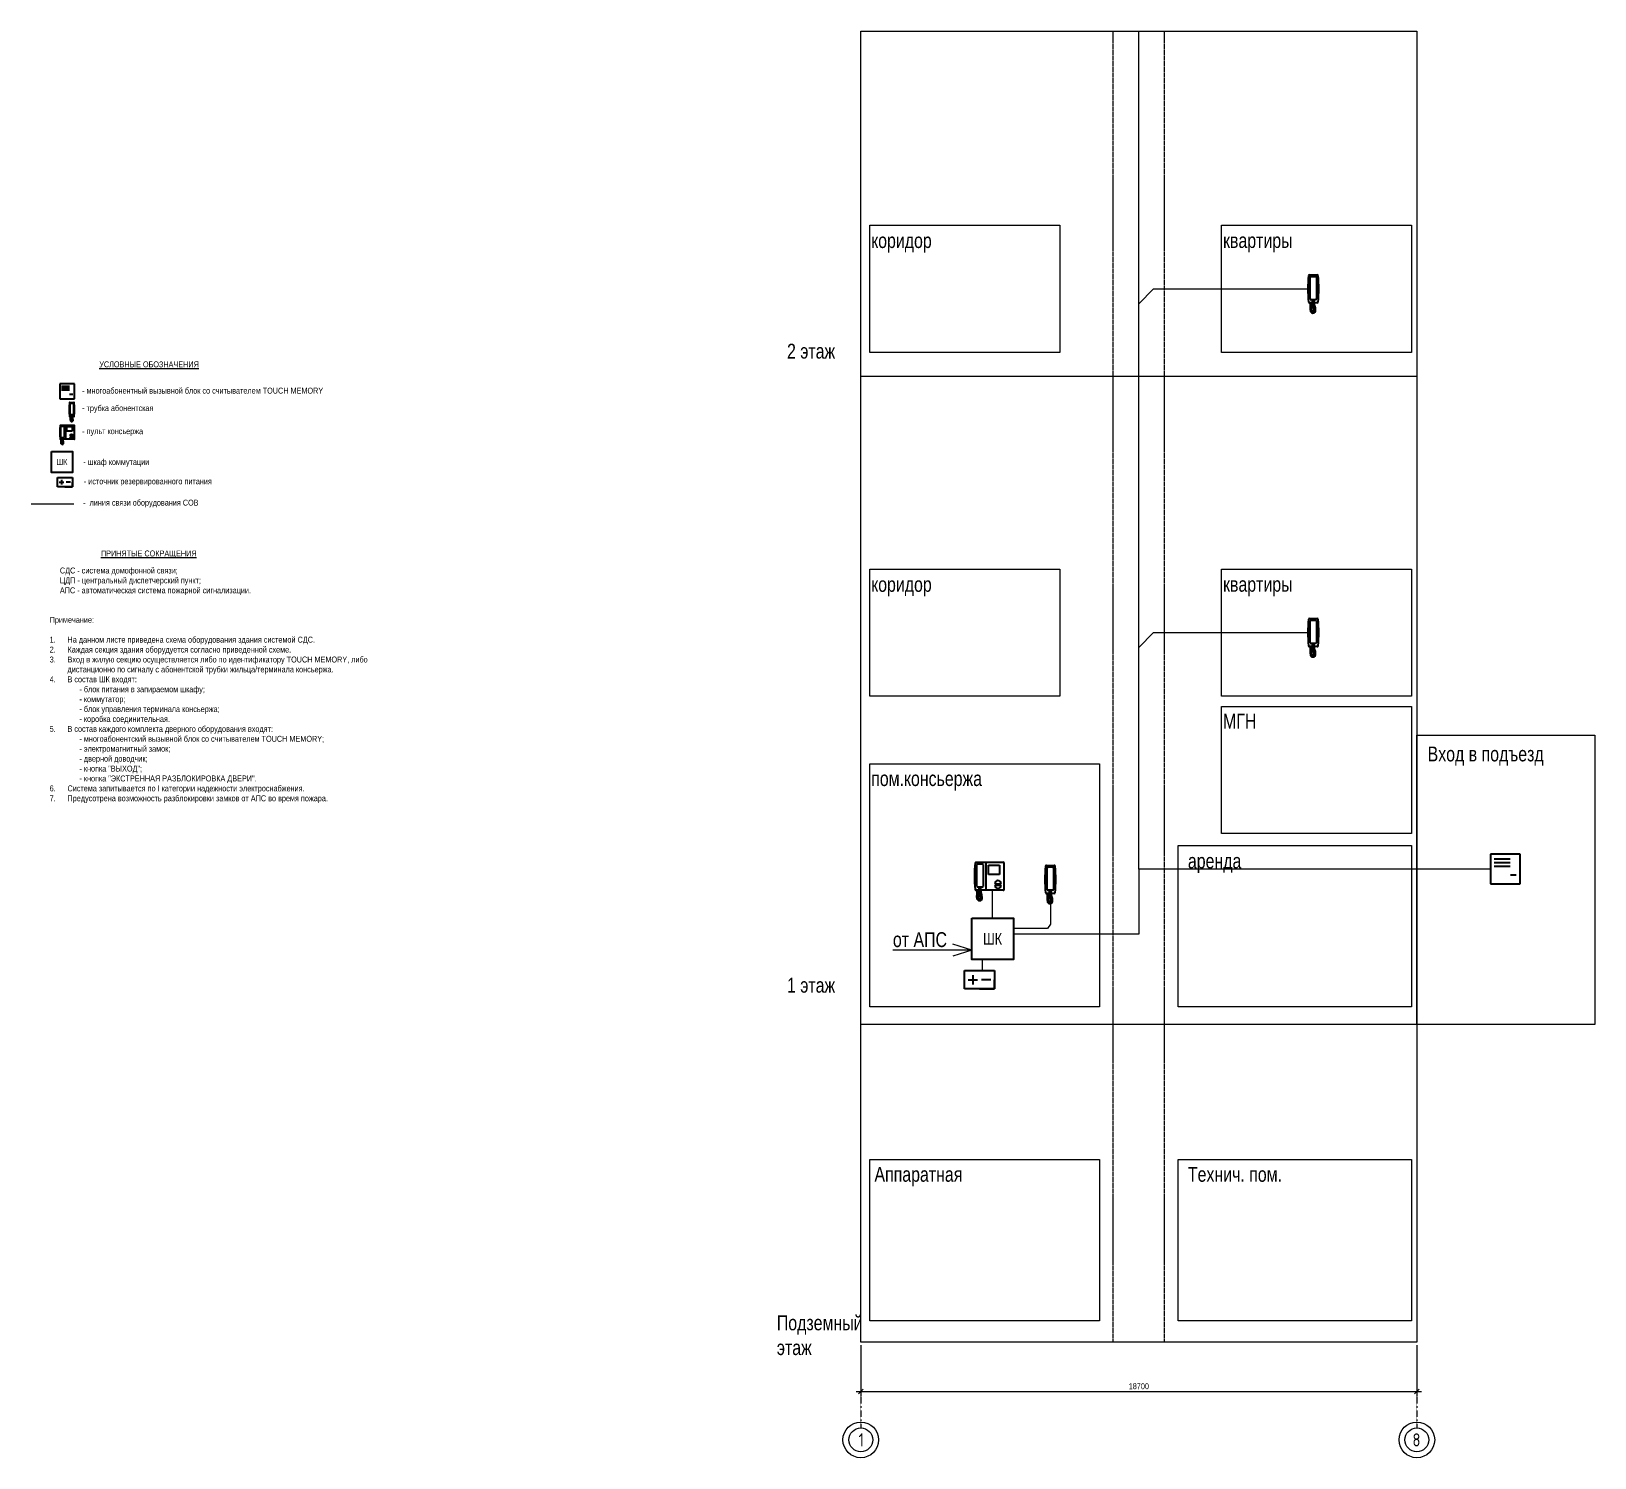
# Model space of a CAD drawing. Header units: millimetres. Extents: x 22492 to 271673, y 243 to 77571.
# Drawn here: x 22492 to 75073, y 2642 to 50612 of the extents above; entities that cross this region are included whole.
import ezdxf
from ezdxf.enums import TextEntityAlignment as Align

# ---------------------------------------------------------------- set-up
doc = ezdxf.new("R2010")
doc.units = ezdxf.units.MM
doc.set_wipeout_variables(frame=1)
for name, pattern in [('ACAD_ISO02W100', [15, 12, -3]), ('разрез IV.6-9$0$DASHEDX2', [38.1, 25.4, -12.7]), ('разрез IV.6-9$0$Double Dashed', [10.936111, 5.291667, -2.116667, 1.411111, -2.116667])]:
    doc.linetypes.add(name, pattern=pattern)
for name, color, linetype, lineweight in [('Mp.E.LC.00.cable', 30, 'Continuous', 25), ('Mp.E.LC.00.Eq', 6, 'Continuous', 35), ('Mp.E.LC.00.Eq.wipeout', 171, 'Continuous', 0), ('Mp.E.LC.00.text', 4, 'Continuous', 15), ('Mp.E.LC.12.IA-AC.Eq', 6, 'Continuous', 35), ('Mp.E.LC.SS.cable3', 30, 'Continuous', 25), ('разрез IV.6-9$0$Mp.XREF', 8, 'Continuous', 0)]:
    doc.layers.add(name, color=color, linetype=linetype, lineweight=lineweight)
doc.styles.add('1-100', font='Fokad_u.shx', dxfattribs={"width": 0.8, "height": 200})
doc.styles.add('Mp.wo.dwg', font='fokad_u.shx', dxfattribs={"width": 0.8})
doc.styles.add('разрез IV.6-9$0$GENERATED_STYLE_1', font='')
doc.styles.add('разрез IV.6-9$0$Mp.wo.dim', font='Fokad_u.shx', dxfattribs={"width": 0.8})
doc.styles.add('разрез IV.6-9$0$разрез домов!!$0$1-100', font='Fokad_u.shx', dxfattribs={"width": 0.8, "height": 200})
doc.styles.get('разрез IV.6-9$0$GENERATED_STYLE_1').set_extended_font_data('GOST 2.304 type A')
doc.dimstyles.new('разрез IV.6-9$0$1-100', dxfattribs={"dimtxt": 200, "dimasz": 160, "dimexe": 160, "dimexo": 100, "dimgap": 80, "dimtad": 1, "dimdec": 0, "dimrnd": 5, "dimdsep": 46, "dimtxsty": 'разрез IV.6-9$0$Mp.wo.dim', "dimblk": 'разрез IV.6-9$0$_Oblique', "dimcen": 250, "dimdle": 160, "dimclrt": 4, "dimadec": 0, "dimazin": 0, "dimtfac": 1, "dimtdec": 0, "dimtofl": 0, "dimtmove": 1, "dimatfit": 3, "dimfxl": 240, "dimtolj": 1, "dimarcsym": 0})

# ---------------------------------------------------------------- blocks, each defined once
blk = doc.blocks.new('разрез IV.6-9$0$_Oblique')
at = {"color": 0, "linetype": 'ByBlock', "lineweight": -2}
blk.add_line((-0.5, -0.5), (0.5, 0.5), dxfattribs=at)
blk = doc.blocks.new('*D4')
at = {"layer": 'Defpoints', "color": 0, "transparency": 16777216}
for p in [(50391, 6533), (69091, 6533), (69091, 4866)]:
    blk.add_point(p, dxfattribs=at)
at = {"layer": 'разрез IV.6-9$0$Mp.XREF', "color": 0, "lineweight": -2, "transparency": 16777216}
for p, q in [((50391, 6433), (50391, 4706)), ((69091, 6433), (69091, 4706)), ((50231, 4866), (69251, 4866))]:
    blk.add_line(p, q, dxfattribs=at)
at = {"layer": 'разрез IV.6-9$0$Mp.XREF', "color": 0, "lineweight": -2, "transparency": 16777216, "xscale": 160, "yscale": 160, "zscale": 160, "rotation": 180}
blk.add_blockref('разрез IV.6-9$0$_Oblique', (50391, 4866), dxfattribs=at)
at = {"layer": 'разрез IV.6-9$0$Mp.XREF', "color": 0, "lineweight": -2, "transparency": 16777216, "xscale": 160, "yscale": 160, "zscale": 160}
blk.add_blockref('разрез IV.6-9$0$_Oblique', (69091, 4866), dxfattribs=at)
at = {"layer": 'разрез IV.6-9$0$Mp.XREF', "color": 4, "transparency": 16777216, "insert": (59741, 5046), "char_height": 200, "attachment_point": 5, "style": 'разрез IV.6-9$0$Mp.wo.dim'}
blk.add_mtext('\\A1;18700', dxfattribs=at)

msp = doc.modelspace()

# ---------------------------------------------------------------- linework, layer by layer
at = {"color": 3}
msp.add_lwpolyline([(69090.5, 26943.1), (75073, 26943.1), (75073, 17215.2), (69090.5, 17215.2)], close=True, dxfattribs=at)
at = {"layer": 'Mp.E.LC.00.cable'}
for points in [[(59737.1, 41451.2), (59737.1, 50612)], [(59737.1, 40664), (59737.1, 41451.2), (60237.1, 41951.2), (65426.6, 41951.2)], [(59737.1, 29889.7), (59737.1, 40664)], [(59737.1, 22436.9), (59737.1, 29889.7), (60237.1, 30389.7), (65426.6, 30389.7)], [(54822.8, 20791.5), (54822.8, 21723.9)], [(56771.3, 21608.9), (56771.3, 20586.4), (56671.3, 20435), (55522.8, 20435)], [(54122.8, 19708.5), (51465.2, 19708.5)], [(54122.8, 19708.5), (53481.7, 19910.2)], [(54122.8, 19708.5), (53481.7, 19506.7)]]:
    msp.add_lwpolyline(points, dxfattribs=at)
at = {"layer": 'Mp.E.LC.12.IA-AC.Eq'}
for p, q in [((65476.2, 42421.8), (65743.1, 42421.8)), ((65505.1, 41611.3), (65505.1, 42343.4)), ((65531.2, 42369.5), (65688.1, 42369.5)), ((65714.2, 42343.4), (65714.2, 41611.3)), ((65688.1, 41585.2), (65531.2, 41585.2)), ((65583.5, 41585.2), (65635.8, 41585.2)), ((65583.5, 41559), (65583.5, 41585.2)), ((65635.8, 41559), (65583.5, 41559)), ((65635.8, 41585.2), (65635.8, 41559)), ((65588.3, 41480.6), (65476.2, 41480.6)), ((65505.1, 41480.6), (65557.4, 41480.6)), ((65505.1, 41454.4), (65505.1, 41480.6)), ((65557.4, 41454.4), (65505.1, 41454.4)), ((65557.4, 41480.6), (65557.4, 41454.4)), ((65743.1, 41480.6), (65641.2, 41480.6)), ((23474.3, 37362.1), (23934.1, 37362.1)), ((23501.8, 37336), (23580.2, 37336)), ((23847.3, 37659), (23791.3, 37659)), ((23805.7, 37659), (23831.8, 37659)), ((23805.7, 37645.9), (23805.7, 37659)), ((23831.8, 37645.9), (23805.7, 37645.9)), ((23897.2, 37711.3), (23818.8, 37711.3)), ((23831.8, 37659), (23831.8, 37645.9)), ((23844.9, 37711.3), (23871.1, 37711.3)), ((23844.9, 37698.2), (23844.9, 37711.3)), ((23871.1, 37698.2), (23844.9, 37698.2)), ((23871.1, 37711.3), (23871.1, 37698.2)), ((23924.7, 37659), (23873.8, 37659)), ((23530.3, 36891.5), (23474.3, 36891.5)), ((23488.7, 36956.9), (23488.7, 37322.9)), ((23488.7, 36891.5), (23514.9, 36891.5)), ((23488.7, 36878.4), (23488.7, 36891.5)), ((23514.9, 36878.4), (23488.7, 36878.4)), ((23580.2, 36943.8), (23501.8, 36943.8)), ((23514.9, 36891.5), (23514.9, 36878.4)), ((23527.9, 36943.8), (23554.1, 36943.8)), ((23527.9, 36930.7), (23527.9, 36943.8)), ((23554.1, 36930.7), (23527.9, 36930.7)), ((23554.1, 36943.8), (23554.1, 36930.7)), ((23934.1, 36891.5), (23556.8, 36891.5)), ((23593.3, 37322.9), (23593.3, 36956.9)), ((23688.1, 37316), (23871.1, 37316)), ((23688.1, 37159.1), (23688.1, 37316)), ((23871.1, 37159.1), (23688.1, 37159.1)), ((23871.1, 37316), (23871.1, 37159.1)), ((65476.2, 30860.3), (65743.1, 30860.3)), ((65505.1, 30049.8), (65505.1, 30781.9)), ((65531.2, 30808), (65688.1, 30808)), ((65714.2, 30781.9), (65714.2, 30049.8)), ((65688.1, 30023.7), (65531.2, 30023.7)), ((65583.5, 30023.7), (65635.8, 30023.7)), ((65583.5, 29997.5), (65583.5, 30023.7)), ((65635.8, 29997.5), (65583.5, 29997.5)), ((65635.8, 30023.7), (65635.8, 29997.5)), ((65588.3, 29919.1), (65476.2, 29919.1)), ((65505.1, 29919.1), (65557.4, 29919.1)), ((65505.1, 29893), (65505.1, 29919.1)), ((65557.4, 29893), (65505.1, 29893)), ((65557.4, 29919.1), (65557.4, 29893)), ((65743.1, 29919.1), (65641.2, 29919.1)), ((54262.5, 22665.1), (55182.1, 22665.1)), ((54317.5, 22612.8), (54474.3, 22612.8)), ((54291.3, 21854.6), (54291.3, 22586.7)), ((54500.5, 22586.7), (54500.5, 21854.6)), ((54690, 22572.8), (55056, 22572.8)), ((54690, 22259), (54690, 22572.8)), ((55056, 22259), (54690, 22259)), ((55056, 22572.8), (55056, 22259)), ((56631.7, 22562.1), (56898.5, 22562.1)), ((56660.5, 21751.7), (56660.5, 22483.7)), ((56686.6, 22509.9), (56843.5, 22509.9)), ((56869.7, 22483.7), (56869.7, 21751.7)), ((54374.5, 21723.9), (54262.5, 21723.9)), ((54291.3, 21723.9), (54343.6, 21723.9)), ((54291.3, 21697.8), (54291.3, 21723.9)), ((54343.6, 21697.8), (54291.3, 21697.8)), ((54474.3, 21828.5), (54317.5, 21828.5)), ((54343.6, 21723.9), (54343.6, 21697.8)), ((54369.7, 21828.5), (54422, 21828.5)), ((54369.7, 21802.3), (54369.7, 21828.5)), ((54422, 21802.3), (54369.7, 21802.3)), ((54422, 21828.5), (54422, 21802.3)), ((55182.1, 21723.9), (54427.5, 21723.9)), ((56743.7, 21620.9), (56631.7, 21620.9)), ((56660.5, 21620.9), (56712.8, 21620.9)), ((56660.5, 21594.8), (56660.5, 21620.9)), ((56712.8, 21594.8), (56660.5, 21594.8)), ((56843.5, 21725.5), (56686.6, 21725.5)), ((56712.8, 21620.9), (56712.8, 21594.8)), ((56738.9, 21725.5), (56791.2, 21725.5)), ((56738.9, 21699.4), (56738.9, 21725.5)), ((56791.2, 21699.4), (56738.9, 21699.4)), ((56791.2, 21725.5), (56791.2, 21699.4)), ((56898.5, 21620.9), (56796.7, 21620.9))]:
    msp.add_line(p, q, dxfattribs=at)
at = {"layer": 'Mp.E.LC.12.IA-AC.Eq', "ltscale": 10}
for p, q in [((23640.9, 37355.6), (23640.9, 36897)), ((23792.6, 37002.2), (23897.2, 37002.2)), ((23792.6, 36976.1), (23897.2, 36976.1)), ((54595.8, 22652.1), (54595.8, 21734.9)), ((54899.1, 21945.3), (55108.3, 21945.3)), ((54899.1, 21893), (55108.3, 21893))]:
    msp.add_line(p, q, dxfattribs=at)
at = {"layer": 'Mp.E.LC.12.IA-AC.Eq'}
for points in [[(23175.7, 36478.3), (23875.7, 36478.3), (23875.7, 35778.3), (23175.7, 35778.3)], [(54122.8, 20791.5), (55522.8, 20791.5), (55522.8, 19391.5), (54122.8, 19391.5)]]:
    msp.add_lwpolyline(points, close=True, dxfattribs=at)
at = {"layer": 'Mp.E.LC.12.IA-AC.Eq', "ltscale": 10}
for centre, radius, start, end in [((69675.1, 41951.2), 4248.5, 173.95767, 186.04233), ((65476.2, 42395.6), 26.1, 90, 173.95767), ((65743.1, 42395.6), 26.1, 6.04233, 90), ((61544.2, 41951.2), 4248.5, 353.95767, 6.04233), ((65476.2, 41506.7), 26.1, 186.04233, 270), ((65743.1, 41506.7), 26.1, 270, 353.95767), ((25573.7, 37126.8), 2124.2, 173.95767, 186.04233), ((23474.3, 37349), 13.1, 90, 173.95767), ((23791.3, 37672), 13.1, 186.04233, 270), ((23924.7, 37672), 13.1, 270, 353.95767), ((23934.1, 37349), 13.1, 6.04233, 90), ((13554.4, 37126.8), 10395.1, 358.76744, 1.23256), ((23474.3, 36904.6), 13.1, 186.04233, 270), ((23844.9, 37002.2), 52.3, 0, 180), ((23844.9, 36976.1), 52.3, 180, 0), ((23934.1, 36904.6), 13.1, 270, 353.95767), ((69675.1, 30389.7), 4248.5, 173.95767, 186.04233), ((65476.2, 30834.2), 26.1, 90, 173.95767), ((65743.1, 30834.2), 26.1, 6.04233, 90), ((61544.2, 30389.7), 4248.5, 353.95767, 6.04233), ((65476.2, 29945.3), 26.1, 186.04233, 270), ((65743.1, 29945.3), 26.1, 270, 353.95767), ((58461.3, 22194.5), 4248.5, 173.95767, 186.04233), ((54262.5, 22639), 26.1, 90, 173.95767), ((55182.1, 22639), 26.1, 6.04233, 90), ((34422.7, 22194.5), 20790.1, 358.76744, 1.23256), ((60830.5, 22091.5), 4248.5, 173.95767, 186.04233), ((56631.7, 22536), 26.1, 90, 173.95767), ((56898.5, 22536), 26.1, 6.04233, 90), ((52699.6, 22091.5), 4248.5, 353.95767, 6.04233), ((54262.5, 21750.1), 26.1, 186.04233, 270), ((55003.7, 21945.3), 104.6, 0, 180), ((55003.7, 21893), 104.6, 180, 0), ((55182.1, 21750.1), 26.1, 270, 353.95767), ((56631.7, 21647.1), 26.1, 186.04233, 270), ((56898.5, 21647.1), 26.1, 270, 353.95767)]:
    msp.add_arc(centre, radius, start, end, dxfattribs=at)
at = {"layer": 'Mp.E.LC.12.IA-AC.Eq'}
for centre, radius, start, end in [((65531.2, 42343.4), 26.1, 90, 180), ((65688.1, 42343.4), 26.1, 0, 90), ((65531.2, 41611.3), 26.1, 180, 270), ((65688.1, 41611.3), 26.1, 270, 0), ((23501.8, 37322.9), 13.1, 90, 180), ((23580.2, 37322.9), 13.1, 0, 90), ((23818.8, 37724.3), 13.1, 180, 270), ((23897.2, 37724.3), 13.1, 270, 0), ((23501.8, 36956.9), 13.1, 180, 270), ((23580.2, 36956.9), 13.1, 270, 0), ((65531.2, 30781.9), 26.1, 90, 180), ((65688.1, 30781.9), 26.1, 0, 90), ((65531.2, 30049.8), 26.1, 180, 270), ((65688.1, 30049.8), 26.1, 270, 0), ((54317.5, 22586.7), 26.1, 90, 180), ((54474.3, 22586.7), 26.1, 0, 90), ((56686.6, 22483.7), 26.1, 90, 180), ((56843.5, 22483.7), 26.1, 0, 90), ((54317.5, 21854.6), 26.1, 180, 270), ((54474.3, 21854.6), 26.1, 270, 0), ((56686.6, 21751.7), 26.1, 180, 270), ((56843.5, 21751.7), 26.1, 270, 0)]:
    msp.add_arc(centre, radius, start, end, dxfattribs=at)
at = {"layer": 'Mp.E.LC.12.IA-AC.Eq', "ltscale": 10, "start_tangent": (0.0905357, -0.9958932), "end_tangent": (0.071247, 0.9974587)}
for points in [[(65505.1, 41454.4), (65557.4, 41140.7), (65635.8, 41140.7), (65635.8, 41559)], [(23805.7, 37645.9), (23831.8, 37489), (23871.1, 37489), (23871.1, 37698.2)], [(23488.7, 36878.4), (23514.9, 36721.6), (23554.1, 36721.6), (23554.1, 36930.7)], [(65505.1, 29893), (65557.4, 29579.2), (65635.8, 29579.2), (65635.8, 29997.5)], [(54291.3, 21697.8), (54343.6, 21384), (54422, 21384), (54422, 21802.3)], [(56660.5, 21594.8), (56712.8, 21281.1), (56791.2, 21281.1), (56791.2, 21699.4)]]:
    msp.add_spline(points, degree=3, dxfattribs=at)
at = {"layer": 'Mp.E.LC.12.IA-AC.Eq', "ltscale": 10}
for points in [[(65557.1, 41459.2), (65557.8, 41452.4), (65558.2, 41445.6), (65558.6, 41432), (65558.7, 41425.1), (65558.5, 41411.4), (65558.4, 41404.5), (65557.8, 41390.6), (65557.5, 41383.7), (65556.7, 41369.9), (65556.3, 41363), (65555.2, 41346.8), (65554.6, 41337.5), (65553.4, 41319.1), (65552.9, 41310.1), (65552.1, 41292.5), (65551.9, 41284), (65551.7, 41269), (65551.8, 41262.4), (65552.3, 41249.9), (65552.6, 41244), (65553.7, 41234), (65554.2, 41229.8), (65555.6, 41222), (65556.3, 41218.4), (65557.9, 41212.6), (65558.6, 41210.2), (65560.1, 41206), (65560.9, 41204.2), (65562.3, 41201.3), (65563, 41200.1), (65564.2, 41198.1), (65564.8, 41197.2), (65565.9, 41195.8), (65566.5, 41195.2), (65567.6, 41194.1), (65568.1, 41193.6), (65569.2, 41192.7), (65569.8, 41192.3), (65571.2, 41191.5), (65572, 41191.1), (65573.3, 41190.6), (65573.7, 41190.4), (65574.4, 41190.2), (65574.7, 41190), (65575.9, 41189.7), (65576.8, 41189.4), (65578.8, 41188.9), (65579.9, 41188.6), (65582.8, 41188.1), (65584.8, 41187.8), (65588.9, 41187.4), (65591.1, 41187.2), (65595.6, 41187.1), (65597.8, 41187.1), (65602.3, 41187.3), (65604.6, 41187.5), (65608.8, 41188), (65610.9, 41188.3), (65614.7, 41189.1), (65616.4, 41189.5), (65618.4, 41190.1), (65618.9, 41190.2), (65619.8, 41190.5), (65620.2, 41190.6), (65620.9, 41190.9), (65621.2, 41191), (65622.2, 41191.4), (65622.8, 41191.6), (65624.2, 41192.3), (65624.9, 41192.7), (65626.1, 41193.4), (65626.6, 41193.8), (65627.5, 41194.4), (65627.8, 41194.8), (65628.5, 41195.4), (65628.8, 41195.8), (65629.4, 41196.6), (65629.8, 41197.1), (65630.5, 41198.1), (65630.8, 41198.8), (65631.5, 41200.3), (65631.9, 41201.2), (65632.7, 41203.2), (65633, 41204.3), (65633.8, 41206.9), (65634.1, 41208.4), (65634.7, 41211.5), (65635, 41213.3), (65635.6, 41217.9), (65635.8, 41221), (65636.1, 41227.7), (65636.1, 41231.3), (65635.9, 41239.1), (65635.7, 41243.2), (65635, 41251.8), (65634.6, 41256.3), (65633.4, 41265.7), (65632.7, 41270.6), (65630.7, 41283.3), (65629.2, 41291.4), (65625.9, 41308.1), (65624, 41316.8), (65620.1, 41334.4), (65617.9, 41343.5), (65613.6, 41361.8), (65611.3, 41371.2), (65606.8, 41390), (65604.6, 41399.5), (65600.2, 41418.7), (65598, 41428.3), (65594, 41447.6), (65592.2, 41457.3), (65588.8, 41476.6), (65587.3, 41486.3), (65585, 41505.6), (65584, 41515.2), (65583.1, 41532.4), (65582.9, 41540), (65583.1, 41552.7), (65583.3, 41557.7), (65583.6, 41562.7)], [(23831.7, 37648.3), (23832, 37644.9), (23832.2, 37641.5), (23832.5, 37634.6), (23832.5, 37631.2), (23832.4, 37624.3), (23832.3, 37620.9), (23832.1, 37614), (23831.9, 37610.5), (23831.5, 37603.6), (23831.3, 37600.2), (23830.8, 37592.1), (23830.5, 37587.4), (23829.9, 37578.2), (23829.6, 37573.7), (23829.2, 37564.9), (23829.1, 37560.6), (23829, 37553.2), (23829.1, 37549.9), (23829.3, 37543.6), (23829.5, 37540.7), (23830, 37535.7), (23830.3, 37533.6), (23830.9, 37529.7), (23831.3, 37527.9), (23832.1, 37525), (23832.5, 37523.8), (23833.2, 37521.7), (23833.6, 37520.8), (23834.3, 37519.3), (23834.6, 37518.7), (23835.3, 37517.7), (23835.6, 37517.3), (23836.1, 37516.6), (23836.4, 37516.2), (23837, 37515.7), (23837.2, 37515.5), (23837.8, 37515), (23838.1, 37514.8), (23838.8, 37514.4), (23839.2, 37514.2), (23839.8, 37513.9), (23840, 37513.9), (23840.4, 37513.7), (23840.5, 37513.7), (23841.1, 37513.5), (23841.5, 37513.4), (23842.6, 37513.1), (23843.1, 37513), (23844.6, 37512.7), (23845.6, 37512.6), (23847.6, 37512.4), (23848.7, 37512.3), (23850.9, 37512.2), (23852.1, 37512.2), (23854.3, 37512.3), (23855.4, 37512.4), (23857.6, 37512.7), (23858.6, 37512.8), (23860.5, 37513.2), (23861.4, 37513.4), (23862.4, 37513.7), (23862.6, 37513.8), (23863.1, 37513.9), (23863.3, 37514), (23863.6, 37514.1), (23863.8, 37514.2), (23864.3, 37514.4), (23864.6, 37514.5), (23865.3, 37514.8), (23865.6, 37515), (23866.2, 37515.4), (23866.5, 37515.5), (23866.9, 37515.9), (23867.1, 37516), (23867.4, 37516.4), (23867.6, 37516.6), (23867.9, 37517), (23868.1, 37517.2), (23868.4, 37517.7), (23868.6, 37518.1), (23868.9, 37518.8), (23869.1, 37519.3), (23869.5, 37520.3), (23869.7, 37520.8), (23870, 37522.1), (23870.2, 37522.9), (23870.5, 37524.4), (23870.7, 37525.3), (23871, 37527.6), (23871.1, 37529.2), (23871.2, 37532.5), (23871.2, 37534.3), (23871.1, 37538.2), (23871, 37540.3), (23870.7, 37544.6), (23870.4, 37546.8), (23869.9, 37551.5), (23869.5, 37554), (23868.5, 37560.3), (23867.8, 37564.4), (23866.1, 37572.7), (23865.2, 37577), (23863.2, 37585.9), (23862.1, 37590.4), (23860, 37599.6), (23858.8, 37604.2), (23856.6, 37613.7), (23855.4, 37618.4), (23853.3, 37628), (23852.2, 37632.8), (23850.2, 37642.5), (23849.2, 37647.3), (23847.6, 37657), (23846.8, 37661.8), (23845.6, 37671.5), (23845.2, 37676.3), (23844.7, 37684.9), (23844.6, 37688.7), (23844.7, 37695), (23844.8, 37697.5), (23845, 37700)], [(23514.7, 36880.8), (23515.1, 36877.4), (23515.3, 36874), (23515.5, 36867.2), (23515.5, 36863.8), (23515.4, 36856.9), (23515.4, 36853.5), (23515.1, 36846.5), (23514.9, 36843.1), (23514.5, 36836.2), (23514.3, 36832.7), (23513.8, 36824.6), (23513.5, 36820), (23512.9, 36810.8), (23512.6, 36806.3), (23512.2, 36797.5), (23512.1, 36793.2), (23512, 36785.7), (23512.1, 36782.4), (23512.3, 36776.2), (23512.5, 36773.2), (23513, 36768.2), (23513.3, 36766.1), (23514, 36762.2), (23514.3, 36760.4), (23515.1, 36757.5), (23515.5, 36756.4), (23516.2, 36754.2), (23516.6, 36753.3), (23517.3, 36751.9), (23517.7, 36751.3), (23518.3, 36750.3), (23518.6, 36749.9), (23519.1, 36749.1), (23519.4, 36748.8), (23520, 36748.3), (23520.2, 36748), (23520.8, 36747.6), (23521.1, 36747.4), (23521.8, 36747), (23522.2, 36746.8), (23522.8, 36746.5), (23523, 36746.4), (23523.4, 36746.3), (23523.5, 36746.2), (23524.1, 36746.1), (23524.6, 36745.9), (23525.6, 36745.7), (23526.1, 36745.5), (23527.6, 36745.3), (23528.6, 36745.1), (23530.6, 36744.9), (23531.7, 36744.8), (23534, 36744.8), (23535.1, 36744.8), (23537.3, 36744.9), (23538.5, 36745), (23540.6, 36745.2), (23541.6, 36745.4), (23543.5, 36745.8), (23544.4, 36746), (23545.4, 36746.3), (23545.6, 36746.3), (23546.1, 36746.5), (23546.3, 36746.5), (23546.6, 36746.7), (23546.8, 36746.7), (23547.3, 36746.9), (23547.6, 36747), (23548.3, 36747.4), (23548.6, 36747.6), (23549.2, 36747.9), (23549.5, 36748.1), (23549.9, 36748.4), (23550.1, 36748.6), (23550.4, 36748.9), (23550.6, 36749.1), (23550.9, 36749.5), (23551.1, 36749.8), (23551.4, 36750.3), (23551.6, 36750.6), (23551.9, 36751.4), (23552.1, 36751.8), (23552.5, 36752.8), (23552.7, 36753.4), (23553.1, 36754.7), (23553.2, 36755.4), (23553.5, 36757), (23553.7, 36757.9), (23554, 36760.2), (23554.1, 36761.7), (23554.2, 36765.1), (23554.2, 36766.9), (23554.1, 36770.8), (23554, 36772.8), (23553.7, 36777.1), (23553.5, 36779.4), (23552.9, 36784.1), (23552.5, 36786.5), (23551.5, 36792.9), (23550.8, 36796.9), (23549.1, 36805.3), (23548.2, 36809.6), (23546.2, 36818.4), (23545.1, 36823), (23543, 36832.1), (23541.8, 36836.8), (23539.6, 36846.2), (23538.5, 36851), (23536.3, 36860.6), (23535.2, 36865.4), (23533.2, 36875), (23532.3, 36879.9), (23530.6, 36889.5), (23529.8, 36894.4), (23528.7, 36904), (23528.2, 36908.8), (23527.7, 36917.4), (23527.6, 36921.2), (23527.7, 36927.6), (23527.8, 36930.1), (23528, 36932.6)], [(65557.1, 29897.7), (65557.8, 29890.9), (65558.2, 29884.1), (65558.6, 29870.5), (65558.7, 29863.6), (65558.5, 29849.9), (65558.4, 29843), (65557.8, 29829.2), (65557.5, 29822.3), (65556.7, 29808.4), (65556.3, 29801.6), (65555.2, 29785.3), (65554.6, 29776), (65553.4, 29757.6), (65552.9, 29748.6), (65552.1, 29731), (65551.9, 29722.5), (65551.7, 29707.5), (65551.8, 29700.9), (65552.3, 29688.5), (65552.6, 29682.6), (65553.7, 29672.5), (65554.2, 29668.3), (65555.6, 29660.5), (65556.3, 29656.9), (65557.9, 29651.1), (65558.6, 29648.8), (65560.1, 29644.6), (65560.9, 29642.7), (65562.3, 29639.8), (65563, 29638.6), (65564.2, 29636.6), (65564.8, 29635.8), (65565.9, 29634.3), (65566.5, 29633.7), (65567.6, 29632.6), (65568.1, 29632.1), (65569.2, 29631.2), (65569.8, 29630.8), (65571.2, 29630), (65572, 29629.6), (65573.3, 29629.1), (65573.7, 29628.9), (65574.4, 29628.7), (65574.7, 29628.6), (65575.9, 29628.2), (65576.8, 29627.9), (65578.8, 29627.4), (65579.9, 29627.2), (65582.8, 29626.6), (65584.8, 29626.3), (65588.9, 29625.9), (65591.1, 29625.7), (65595.6, 29625.6), (65597.8, 29625.6), (65602.3, 29625.8), (65604.6, 29626), (65608.8, 29626.5), (65610.9, 29626.8), (65614.7, 29627.6), (65616.4, 29628), (65618.4, 29628.6), (65618.9, 29628.7), (65619.8, 29629), (65620.2, 29629.1), (65620.9, 29629.4), (65621.2, 29629.5), (65622.2, 29629.9), (65622.8, 29630.2), (65624.2, 29630.8), (65624.9, 29631.2), (65626.1, 29631.9), (65626.6, 29632.3), (65627.5, 29633), (65627.8, 29633.3), (65628.5, 29633.9), (65628.8, 29634.3), (65629.4, 29635.1), (65629.8, 29635.6), (65630.5, 29636.7), (65630.8, 29637.3), (65631.5, 29638.8), (65631.9, 29639.7), (65632.7, 29641.7), (65633, 29642.9), (65633.8, 29645.5), (65634.1, 29646.9), (65634.7, 29650.1), (65635, 29651.8), (65635.6, 29656.4), (65635.8, 29659.5), (65636.1, 29666.2), (65636.1, 29669.8), (65635.9, 29677.6), (65635.7, 29681.7), (65635, 29690.3), (65634.6, 29694.8), (65633.4, 29704.2), (65632.7, 29709.1), (65630.7, 29721.9), (65629.2, 29729.9), (65625.9, 29746.6), (65624, 29755.3), (65620.1, 29772.9), (65617.9, 29782), (65613.6, 29800.4), (65611.3, 29809.7), (65606.8, 29828.5), (65604.6, 29838.1), (65600.2, 29857.2), (65598, 29866.9), (65594, 29886.2), (65592.2, 29895.8), (65588.8, 29915.2), (65587.3, 29924.8), (65585, 29944.1), (65584, 29953.7), (65583.1, 29971), (65582.9, 29978.6), (65583.1, 29991.2), (65583.3, 29996.2), (65583.6, 30001.3)], [(54343.4, 21702.5), (54344, 21695.7), (54344.4, 21688.9), (54344.8, 21675.3), (54344.9, 21668.4), (54344.8, 21654.7), (54344.6, 21647.8), (54344.1, 21634), (54343.7, 21627.1), (54342.9, 21613.2), (54342.5, 21606.4), (54341.5, 21590.1), (54340.8, 21580.8), (54339.7, 21562.4), (54339.2, 21553.4), (54338.4, 21535.8), (54338.1, 21527.3), (54338, 21512.3), (54338, 21505.7), (54338.5, 21493.3), (54338.9, 21487.3), (54339.9, 21477.3), (54340.5, 21473.1), (54341.8, 21465.3), (54342.6, 21461.7), (54344.1, 21455.9), (54344.8, 21453.6), (54346.4, 21449.4), (54347.1, 21447.5), (54348.6, 21444.6), (54349.2, 21443.4), (54350.4, 21441.4), (54351, 21440.6), (54352.2, 21439.1), (54352.7, 21438.5), (54353.8, 21437.4), (54354.3, 21436.9), (54355.5, 21436), (54356.1, 21435.6), (54357.5, 21434.8), (54358.3, 21434.4), (54359.5, 21433.9), (54359.9, 21433.7), (54360.6, 21433.5), (54361, 21433.4), (54362.1, 21433), (54363, 21432.7), (54365, 21432.2), (54366.1, 21432), (54369.1, 21431.4), (54371, 21431.1), (54375.2, 21430.7), (54377.4, 21430.5), (54381.8, 21430.4), (54384.1, 21430.4), (54388.6, 21430.6), (54390.8, 21430.8), (54395.1, 21431.3), (54397.1, 21431.6), (54400.9, 21432.4), (54402.6, 21432.8), (54404.7, 21433.4), (54405.2, 21433.5), (54406, 21433.8), (54406.4, 21433.9), (54407.1, 21434.2), (54407.5, 21434.3), (54408.4, 21434.7), (54409, 21435), (54410.4, 21435.6), (54411.1, 21436), (54412.3, 21436.7), (54412.8, 21437.1), (54413.7, 21437.7), (54414, 21438.1), (54414.7, 21438.7), (54415, 21439.1), (54415.7, 21439.9), (54416, 21440.4), (54416.7, 21441.5), (54417, 21442.1), (54417.8, 21443.6), (54418.1, 21444.5), (54418.9, 21446.5), (54419.3, 21447.7), (54420, 21450.3), (54420.3, 21451.7), (54420.9, 21454.9), (54421.2, 21456.6), (54421.8, 21461.2), (54422.1, 21464.3), (54422.3, 21471), (54422.4, 21474.6), (54422.2, 21482.4), (54422, 21486.5), (54421.3, 21495.1), (54420.8, 21499.6), (54419.6, 21509), (54418.9, 21513.9), (54416.9, 21526.6), (54415.4, 21534.7), (54412.1, 21551.4), (54410.3, 21560.1), (54406.3, 21577.7), (54404.2, 21586.8), (54399.8, 21605.1), (54397.6, 21614.5), (54393.1, 21633.3), (54390.8, 21642.9), (54386.4, 21662), (54384.3, 21671.7), (54380.3, 21691), (54378.4, 21700.6), (54375.1, 21720), (54373.6, 21729.6), (54371.2, 21748.9), (54370.3, 21758.5), (54369.3, 21775.8), (54369.1, 21783.4), (54369.3, 21796), (54369.5, 21801), (54369.9, 21806.1)], [(56712.6, 21599.5), (56713.2, 21592.8), (56713.6, 21586), (56714, 21572.3), (56714.1, 21565.5), (56714, 21551.7), (56713.8, 21544.8), (56713.3, 21531), (56712.9, 21524.1), (56712.1, 21510.3), (56711.7, 21503.4), (56710.7, 21487.1), (56710, 21477.8), (56708.9, 21459.5), (56708.4, 21450.4), (56707.6, 21432.9), (56707.3, 21424.3), (56707.2, 21409.3), (56707.2, 21402.8), (56707.7, 21390.3), (56708.1, 21384.4), (56709.1, 21374.4), (56709.7, 21370.2), (56711, 21362.3), (56711.8, 21358.8), (56713.3, 21353), (56714, 21350.6), (56715.6, 21346.4), (56716.3, 21344.6), (56717.8, 21341.6), (56718.4, 21340.5), (56719.6, 21338.5), (56720.2, 21337.6), (56721.4, 21336.1), (56721.9, 21335.5), (56723, 21334.4), (56723.5, 21334), (56724.7, 21333.1), (56725.3, 21332.7), (56726.7, 21331.9), (56727.5, 21331.5), (56728.7, 21330.9), (56729.1, 21330.8), (56729.8, 21330.5), (56730.2, 21330.4), (56731.3, 21330), (56732.2, 21329.7), (56734.2, 21329.2), (56735.3, 21329), (56738.3, 21328.4), (56740.2, 21328.2), (56744.4, 21327.7), (56746.6, 21327.6), (56751, 21327.5), (56753.3, 21327.5), (56757.8, 21327.7), (56760, 21327.9), (56764.3, 21328.4), (56766.3, 21328.7), (56770.1, 21329.4), (56771.8, 21329.8), (56773.9, 21330.4), (56774.4, 21330.6), (56775.2, 21330.9), (56775.6, 21331), (56776.3, 21331.2), (56776.7, 21331.4), (56777.6, 21331.7), (56778.2, 21332), (56779.6, 21332.6), (56780.3, 21333), (56781.5, 21333.8), (56782, 21334.1), (56782.9, 21334.8), (56783.2, 21335.1), (56783.9, 21335.8), (56784.2, 21336.1), (56784.9, 21337), (56785.2, 21337.4), (56785.9, 21338.5), (56786.2, 21339.1), (56787, 21340.7), (56787.3, 21341.5), (56788.1, 21343.6), (56788.5, 21344.7), (56789.2, 21347.3), (56789.5, 21348.7), (56790.1, 21351.9), (56790.4, 21353.6), (56791, 21358.3), (56791.3, 21361.3), (56791.5, 21368), (56791.6, 21371.7), (56791.4, 21379.4), (56791.2, 21383.5), (56790.5, 21392.2), (56790, 21396.7), (56788.8, 21406.1), (56788.1, 21410.9), (56786.1, 21423.7), (56784.6, 21431.8), (56781.3, 21448.5), (56779.5, 21457.1), (56775.5, 21474.8), (56773.4, 21483.8), (56769, 21502.2), (56766.8, 21511.5), (56762.3, 21530.4), (56760, 21539.9), (56755.6, 21559.1), (56753.5, 21568.7), (56749.5, 21588), (56747.6, 21597.7), (56744.2, 21617), (56742.8, 21626.7), (56740.4, 21645.9), (56739.5, 21655.6), (56738.5, 21672.8), (56738.3, 21680.4), (56738.5, 21693), (56738.7, 21698.1), (56739.1, 21703.1)]]:
    msp.add_open_spline(points, degree=3, knots=[0, 0, 0, 0, 32.3034972, 32.3034972, 64.6069944, 64.6069944, 96.9104916, 96.9104916, 129.2139888, 129.2139888, 161.517486, 161.517486, 205.7823495, 205.7823495, 250.0472131, 250.0472131, 294.3120766, 294.3120766, 331.1357657, 331.1357657, 367.9594548, 367.9594548, 398.082653, 398.082653, 428.2058512, 428.2058512, 452.5280334, 452.5280334, 476.8502155, 476.8502155, 497.0088138, 497.0088138, 517.167412, 517.167412, 537.3260103, 537.3260103, 557.4846086, 557.4846086, 577.6432069, 577.6432069, 597.8018051, 597.8018051, 605.0501783, 605.0501783, 611.2571367, 611.2571367, 623.9692099, 623.9692099, 636.681283, 636.681283, 655.7015905, 655.7015905, 674.721898, 674.721898, 693.7422054, 693.7422054, 712.7625129, 712.7625129, 731.7828203, 731.7828203, 750.8031278, 750.8031278, 757.5994382, 757.5994382, 763.3006714, 763.3006714, 769.0019046, 769.0019046, 780.404371, 780.404371, 799.2879037, 799.2879037, 818.1714365, 818.1714365, 837.0549692, 837.0549692, 855.9385019, 855.9385019, 874.8220346, 874.8220346, 893.7055673, 893.7055673, 912.5891001, 912.5891001, 931.4726328, 931.4726328, 950.3561655, 950.3561655, 969.2396982, 969.2396982, 997.4464676, 997.4464676, 1025.6532371, 1025.6532371, 1053.8600065, 1053.8600065, 1082.0667759, 1082.0667759, 1110.2735453, 1110.2735453, 1153.6910472, 1153.6910472, 1197.1085492, 1197.1085492, 1240.5260511, 1240.5260511, 1283.9435531, 1283.9435531, 1327.361055, 1327.361055, 1370.778557, 1370.778557, 1414.1960589, 1414.1960589, 1457.6135609, 1457.6135609, 1501.0310628, 1501.0310628, 1535.4359989, 1535.4359989, 1558.276253, 1558.276253, 1558.276253, 1558.276253], dxfattribs=at)
at = {"layer": 'Mp.E.LC.SS.cable3', "linetype": 'ACAD_ISO02W100', "ltscale": 0.2}
msp.add_line((22492.3, 34720.7), (23926, 34720.7), dxfattribs=at)
at = {"layer": 'разрез IV.6-9$0$Mp.XREF'}
for p, q in [((50390.5, 6532.6), (50390.5, 50612)), ((50390.5, 50612), (69090.5, 50612)), ((69090.5, 50612), (69090.5, 6532.6)), ((50692.1, 44088.5), (57081, 44088.5)), ((50692.1, 39813.9), (50692.1, 44088.5)), ((57081, 44088.5), (57081, 39813.9)), ((62524.3, 44088.5), (68913.1, 44088.5)), ((62524.3, 39813.9), (62524.3, 44088.5)), ((68913.1, 44088.5), (68913.1, 39813.9)), ((57081, 39813.9), (50692.1, 39813.9)), ((68913.1, 39813.9), (62524.3, 39813.9)), ((69090.5, 39000.8), (50390.5, 39000.8)), ((50692.1, 32527), (57081, 32527)), ((50692.1, 28252.4), (50692.1, 32527)), ((57081, 32527), (57081, 28252.4)), ((62524.3, 32527), (68913.1, 32527)), ((62524.3, 28252.4), (62524.3, 32527)), ((68913.1, 32527), (68913.1, 28252.4)), ((57081, 28252.4), (50692.1, 28252.4)), ((68913.1, 28252.4), (62524.3, 28252.4)), ((62524.3, 27904.3), (68913.1, 27904.3)), ((62524.3, 23629.6), (62524.3, 27904.3)), ((68913.1, 27904.3), (68913.1, 23629.6)), ((50692.1, 25975.3), (58421.5, 25975.3)), ((50692.1, 17800.2), (50692.1, 25975.3)), ((58421.5, 25975.3), (58421.5, 17800.2)), ((61059.6, 23225.6), (68913.1, 23225.6)), ((61059.6, 17800.2), (61059.6, 23225.6)), ((68913.1, 23629.6), (62524.3, 23629.6)), ((68913.1, 23225.6), (68913.1, 17800.2)), ((58421.5, 17800.2), (50692.1, 17800.2)), ((68913.1, 17800.2), (61059.6, 17800.2)), ((69090.5, 17215.2), (50390.5, 17215.2)), ((50692.1, 12667.5), (58421.5, 12667.5)), ((50692.1, 7242.1), (50692.1, 12667.5)), ((58421.5, 12667.5), (58421.5, 7242.1)), ((61059.6, 12667.5), (68913.1, 12667.5)), ((61059.6, 7242.1), (61059.6, 12667.5)), ((68913.1, 12667.5), (68913.1, 7242.1)), ((58421.5, 7242.1), (50692.1, 7242.1)), ((68913.1, 7242.1), (61059.6, 7242.1)), ((69090.5, 6532.6), (50390.5, 6532.6))]:
    msp.add_line(p, q, dxfattribs=at)
at = {"layer": 'разрез IV.6-9$0$Mp.XREF', "linetype": 'разрез IV.6-9$0$DASHEDX2'}
for p, q in [((58882.6, 6532.6), (58881.9, 50612)), ((60599.5, 6532.6), (60598.7, 50612))]:
    msp.add_line(p, q, dxfattribs=at)
at = {"layer": 'разрез IV.6-9$0$Mp.XREF', "linetype": 'разрез IV.6-9$0$Double Dashed'}
for p, q in [((50390.5, 4706.1), (50390.5, 3642.2)), ((69090.5, 4706.1), (69090.5, 3642.2))]:
    msp.add_line(p, q, dxfattribs=at)
at = {"layer": 'разрез IV.6-9$0$Mp.XREF', "linetype": 'Continuous'}
for centre, radius in [((50390.5, 3242.2), 600), ((69090.5, 3242.2), 600), ((50390.5, 3242.2), 400), ((69090.5, 3242.2), 400)]:
    msp.add_circle(centre, radius, dxfattribs=at)

# ---------------------------------------------------------------- texts
at = {"layer": 'Mp.E.LC.00.cable', "color": 3, "char_height": 500, "attachment_point": 1, "style": '1-100'}
for s, insert in [('Вход в подъезд', (69452.5, 26559.5)), ('от АПС', (51470.9, 20315.5))]:
    msp.add_mtext_dynamic_manual_height_columns(s, width=6613.381, gutter_width=1000, heights=[0], dxfattribs=dict(at, insert=insert))
at = {"layer": 'Mp.E.LC.00.text', "style": '1-100', "width": 0.8}
msp.add_text('-  линия связи оборудования СОВ', height=200, dxfattribs=at).set_placement((24237, 34760.7), align=Align.MIDDLE_LEFT)
at = {"layer": 'Mp.E.LC.00.text'}
for s, insert, char_height, width, attachment_point, style in [('{\\LУСЛОВНЫЕ ОБОЗНАЧЕНИЯ}', (26453.5, 39409.1), 200, 4254.034, 5, '1-100'), ('- многоабонентный вызывной блок со считывателем TOUCH MEMORY', (24203.3, 38525.5), 200, 13000, 4, '1-100'), ('- трубка абонентская ', (24203.3, 37909.2), 200, 13000, 4, '1-100'), ('- пульт консьержа', (24203.3, 37133.3), 200, 13000, 4, '1-100'), ('\\pxi-1,l1;ШК', (23525.7, 36128.3), 200, 700, 5, '1-100'), ('- шкаф коммутации', (24241.3, 36095.3), 200, 13000, 4, '1-100'), ('- источник резервированного питания', (24259.9, 35446.6), 200, 13000, 4, '1-100'), ('{\\LПРИНЯТЫЕ СОКРАЩЕНИЯ}', (26443.1, 33021.9), 200, 13000, 5, '1-100'), ('СДС - система домофонной связи;\\PЦДП - центральный диспетчерский пункт;\\PАПС - автоматическая система пожарной сигнализации.', (23454.7, 32578.4), 200, 13000, 1, '1-100'), ('Примечание:\\P\\P\\pxi-3,l3,t3;1.^IНа данном листе приведена схема оборудования здания системой СДС.\\P2.^IКаждая секция здания оборудуется согласно приведенной схеме.\\P3.^IВход в жилую секцию осуществляется либо по идентификатору TOUCH MEMORY, либо дистанционно по сигналу с абонентской трубки жильца/терминала консьержа.\\P4.^IВ состав ШК входят:\\P\\pi5,l0,tz;- блок питания в запираемом шкафу;\\P- коммутатор;\\P- блок управления терминала консьержа;\\P- коробка соединительная.\\P\\pi-3,l3,t3;5.^IВ состав каждого комплекта дверного оборудования входят:\\P\\pi-1,l6,tz;- многоабонентский вызывной блок со считывателем TOUCH MEMORY;\\P\\pi5,l0;- электромагнитный замок;\\P- дверной доводчик;\\P- кнопка "ВЫХОД";\\P- кнопка "ЭКСТРЕННАЯ РАЗБЛОКИРОВКА ДВЕРИ".\\P\\pi-3,l3,t3;6.^IСистема запитывается по I категории надежности электроснабжения.\\P7.^IПредусотрена возможность разблокировки замков от АПС во время пожара.', (23111.3, 30919.2), 200, 10493.309, 1, 'Mp.wo.dwg'), ('\\pxi-1,l1;ШК', (54822.8, 20091.5), 400, 1400, 5, '1-100')]:
    msp.add_mtext(s, dxfattribs=dict(at, insert=insert, char_height=char_height, width=width, attachment_point=attachment_point, style=style))
at = {"layer": 'разрез IV.6-9$0$Mp.XREF', "style": 'разрез IV.6-9$0$разрез домов!!$0$1-100', "width": 0.8}
for s, p in [('коридор', (50740.3, 43323.2)), ('квартиры', (62572.5, 43325.8)), ('2 этаж', (47908.7, 39604.7)), ('коридор', (50740.3, 31761.7)), ('квартиры', (62572.5, 31764.3)), ('МГН', (62572.5, 27159.6)), ('пом.консьержа', (50740.3, 25230.7)), ('аренда', (61391, 22460.2)), ('1 этаж', (47908.7, 18281.7)), ('Аппаратная', (50849.4, 11922.9)), ('Технич. пом.', (61391, 11922.9)), ('Подземный', (47566.8, 6927.6)), ('этаж', (47566.8, 6094.2))]:
    msp.add_text(s, height=500, dxfattribs=at).set_placement(p)
at = {"layer": 'разрез IV.6-9$0$Mp.XREF', "style": 'разрез IV.6-9$0$GENERATED_STYLE_1'}
for s, p in [('1', (50317.2, 3022.1)), ('8', (68943.9, 3022.2))]:
    msp.add_text(s, height=440, dxfattribs=at).set_placement(p)

# ---------------------------------------------------------------- dimensions: what is measured, and where the dimension line sits
at = {"layer": 'разрез IV.6-9$0$Mp.XREF'}
dim = msp.add_linear_dim(base=(69090.5, 4866.1), p1=(50390.5, 6532.6), p2=(69090.5, 6532.6), dimstyle='разрез IV.6-9$0$1-100', dxfattribs=at)
dim.commit()
dim.dimension.update_dxf_attribs({"geometry": '*D4', "text_midpoint": (59740.5, 5046.1)})

# ---------------------------------------------------------------- wipeouts: each hides what was drawn before it
msp.add_wipeout([(53882.2, 19022.1), (53882.2, 18406.7), (54882.2, 18406.7), (54882.2, 19022.1)]).dxf.layer = 'Mp.E.LC.00.Eq.wipeout'

# ---------------------------------------------------------------- next in the draw order: linework, layer by layer
at = {"layer": 'Mp.E.LC.00.cable'}
msp.add_lwpolyline([(54472.8, 19391.5), (54472.8, 19022.1)], dxfattribs=at)
at = {"layer": 'Mp.E.LC.00.Eq'}
for p, q in [((53882.2, 18406.7), (53882.2, 19022.1)), ((53882.2, 19022.1), (54882.2, 19022.1)), ((54882.2, 19022.1), (54882.2, 18406.7)), ((54882.2, 18406.7), (53882.2, 18406.7)), ((54002.6, 18714.4), (54310.3, 18714.4)), ((54156.4, 18868.2), (54156.4, 18560.6)), ((54382.2, 18406.7), (54882.2, 18406.7)), ((54761.9, 18714.4), (54454.2, 18714.4)), ((54882.2, 18406.7), (54882.2, 18714.4))]:
    msp.add_line(p, q, dxfattribs=at)

# ---------------------------------------------------------------- next in the draw order: wipeouts: each hides what was drawn before it
for points in [[(23451.2, 38753.6), (23451.2, 38253.6), (23951.2, 38253.6), (23951.2, 38753.6)], [(23375.7, 35600.4), (23375.7, 35292.7), (23875.7, 35292.7), (23875.7, 35600.4)], [(71564.6, 22936.9), (71564.6, 21936.9), (72564.6, 21936.9), (72564.6, 22936.9)]]:
    msp.add_wipeout(points).dxf.layer = 'Mp.E.LC.00.Eq.wipeout'

# ---------------------------------------------------------------- next in the draw order: linework, layer by layer
at = {"layer": 'Mp.E.LC.00.cable'}
msp.add_lwpolyline([(71564.6, 22436.9), (59737.1, 22436.9), (59737.1, 20253.1), (55522.8, 20253.1)], dxfattribs=at)
at = {"layer": 'Mp.E.LC.00.Eq'}
for p, q in [((23375.7, 35292.7), (23375.7, 35600.4)), ((23375.7, 35600.4), (23875.7, 35600.4)), ((23875.7, 35292.7), (23375.7, 35292.7)), ((23435.8, 35446.6), (23589.7, 35446.6)), ((23512.8, 35523.5), (23512.8, 35369.6)), ((23625.7, 35292.7), (23875.7, 35292.7)), ((23815.5, 35446.6), (23661.7, 35446.6)), ((23875.7, 35600.4), (23875.7, 35292.7)), ((23875.7, 35292.7), (23875.7, 35446.6))]:
    msp.add_line(p, q, dxfattribs=at)
at = {"layer": 'Mp.E.LC.12.IA-AC.Eq'}
for p, q in [((23951.2, 38753.6), (23451.2, 38753.6)), ((23451.2, 38753.6), (23451.2, 38253.6)), ((23514.1, 38674.5), (23780.7, 38674.5)), ((23514.1, 38613.5), (23780.7, 38613.5)), ((23514.1, 38552.5), (23780.7, 38552.5)), ((23951.2, 38253.6), (23951.2, 38753.6)), ((23451.2, 38253.6), (23951.2, 38253.6)), ((23791.3, 38129.6), (23924.7, 38129.6)), ((23805.7, 37724.3), (23805.7, 38090.3)), ((23818.8, 38103.4), (23897.2, 38103.4)), ((23910.3, 38090.3), (23910.3, 37724.3)), ((72564.6, 22936.9), (71564.6, 22936.9)), ((71564.6, 22936.9), (71564.6, 21936.9)), ((72564.6, 21936.9), (72564.6, 22936.9)), ((71564.6, 21936.9), (72564.6, 21936.9))]:
    msp.add_line(p, q, dxfattribs=at)
at = {"layer": 'Mp.E.LC.12.IA-AC.Eq', "linetype": 'ByBlock'}
msp.add_line((23783.5, 38402.9), (23889.2, 38402.9), dxfattribs=at)
at = {"layer": 'Mp.E.LC.12.IA-AC.Eq'}
for points in [[(71690.4, 22778.8), (72223.8, 22778.8)], [(71690.4, 22656.9), (72223.8, 22656.9)], [(71690.4, 22534.9), (72223.8, 22534.9)]]:
    msp.add_lwpolyline(points, dxfattribs=at)
at = {"layer": 'Mp.E.LC.12.IA-AC.Eq', "linetype": 'ByBlock', "const_width": 66.7}
msp.add_lwpolyline([(72229.2, 22235.6), (72440.6, 22235.6)], dxfattribs=at)
at = {"layer": 'Mp.E.LC.12.IA-AC.Eq', "ltscale": 10}
for centre, radius, start, end in [((25890.7, 37894.3), 2124.2, 173.95767, 186.04233), ((23791.3, 38116.5), 13.1, 90, 173.95767), ((23924.7, 38116.5), 13.1, 6.04233, 90), ((21825.3, 37894.3), 2124.2, 353.95767, 6.04233)]:
    msp.add_arc(centre, radius, start, end, dxfattribs=at)
at = {"layer": 'Mp.E.LC.12.IA-AC.Eq'}
for centre, start, end in [((23818.8, 38090.3), 90, 180), ((23897.2, 38090.3), 0, 90)]:
    msp.add_arc(centre, 13.1, start, end, dxfattribs=at)

doc.saveas('drawing.dxf')
